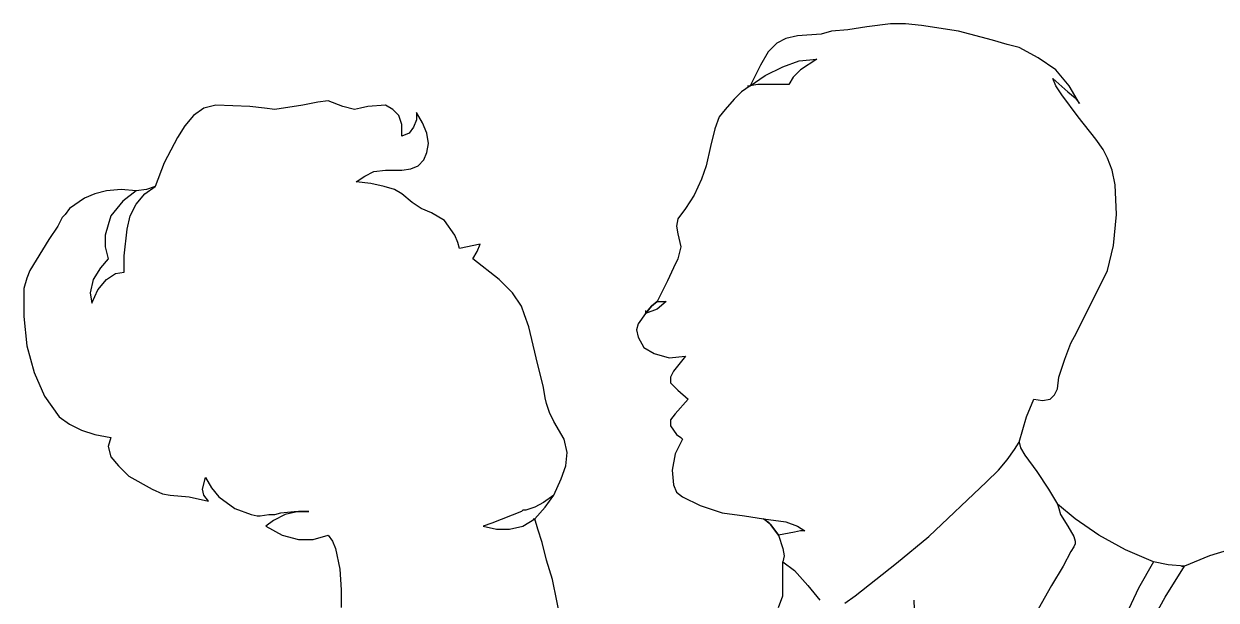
# Model space of a CAD drawing. Extents: x 0 to 10.6, y 0 to 13.5.
# Drawn here: x 2.23 to 6.35, y 11.47 to 13.46 of the extents above; entities that cross this region are included whole.
import ezdxf

# ---------------------------------------------------------------- set-up
doc = ezdxf.new("R2010")
doc.units = 0
doc.layers.add('CK_LEVEL_1', color=7, linetype='CONTINUOUS')

msp = doc.modelspace()

# ---------------------------------------------------------------- linework, layer by layer
at = {"layer": 'CK_LEVEL_1', "color": 2, "linetype": 'CONTINUOUS'}
for p, q in [((5.020601, 13.43419), (4.984885, 13.423985)), ((5.076726, 13.439292), (5.020601, 13.43419)), ((5.143055, 13.449497), (5.076726, 13.439292)), ((5.22469, 13.459701), (5.143055, 13.449496)), ((5.275713, 13.459701), (5.22469, 13.459701)), ((5.331837, 13.454599), (5.275713, 13.459702)), ((5.459393, 13.43419), (5.331837, 13.454598)), ((5.576745, 13.403577), (5.459393, 13.43419)), ((4.831818, 13.393372), (4.801205, 13.362759)), ((4.862432, 13.408679), (4.831818, 13.393372)), ((4.903249, 13.418883), (4.862432, 13.408679)), ((4.984885, 13.423986), (4.903249, 13.418883)), ((5.627767, 13.38827), (5.576745, 13.403578)), ((4.801205, 13.362759), (4.775694, 13.316838)), ((5.668585, 13.378066), (5.627767, 13.38827)), ((5.734914, 13.34235), (5.668585, 13.378066)), ((4.775694, 13.316839), (4.739978, 13.245407)), ((4.791, 13.281123), (4.852227, 13.311736)), ((4.791, 13.281123), (4.852227, 13.311736)), ((4.852227, 13.311736), (4.908352, 13.332145)), ((4.852227, 13.311736), (4.908352, 13.332145)), ((4.908352, 13.332145), (4.969579, 13.337248)), ((4.908352, 13.332145), (4.969579, 13.337248)), ((4.969579, 13.337248), (4.913454, 13.301532)), ((4.969579, 13.337248), (4.913454, 13.301532)), ((5.796141, 13.301532), (5.734914, 13.34235)), ((4.739978, 13.245407), (4.791, 13.281123)), ((4.739978, 13.245407), (4.791, 13.281123)), ((4.887943, 13.276021), (4.872636, 13.25051)), ((4.887943, 13.276021), (4.872636, 13.25051)), ((4.913454, 13.301532), (4.887943, 13.276021)), ((4.913454, 13.301532), (4.887943, 13.276021)), ((5.796141, 13.245407), (5.785936, 13.270919)), ((5.785936, 13.270919), (5.836959, 13.224998)), ((5.842061, 13.245407), (5.796141, 13.301532)), ((4.739978, 13.245407), (4.709364, 13.224998)), ((4.729773, 13.245407), (4.739978, 13.245407)), ((4.765489, 13.25051), (4.739978, 13.245407)), ((4.765489, 13.25051), (4.739978, 13.245407)), ((4.872636, 13.25051), (4.765489, 13.25051)), ((4.872636, 13.25051), (4.765489, 13.25051)), ((5.81655, 13.214794), (5.796141, 13.245407)), ((5.877777, 13.184181), (5.842061, 13.245407)), ((3.245022, 13.189283), (3.194, 13.179078)), ((3.280738, 13.194385), (3.245022, 13.189282)), ((3.33176, 13.173976), (3.280738, 13.194385)), ((4.683853, 13.199487), (4.65324, 13.163772)), ((4.709364, 13.224998), (4.683853, 13.199488)), ((5.872674, 13.13826), (5.81655, 13.214794)), ((5.836959, 13.224998), (5.86247, 13.20459)), ((5.86247, 13.204589), (5.877777, 13.184181)), ((2.816435, 13.143363), (2.785821, 13.107647)), ((2.85215, 13.168874), (2.816435, 13.143363)), ((2.892968, 13.179078), (2.85215, 13.168874)), ((3.01032, 13.173976), (2.892968, 13.179078)), ((3.061342, 13.168874), (3.01032, 13.173976)), ((3.097058, 13.163772), (3.061342, 13.168874)), ((3.194, 13.179078), (3.097058, 13.163772)), ((3.372578, 13.163772), (3.33176, 13.173976)), ((3.392987, 13.168874), (3.372578, 13.163772)), ((3.418498, 13.173976), (3.392987, 13.168874)), ((3.479725, 13.179078), (3.418498, 13.173976)), ((3.505237, 13.163772), (3.479725, 13.179078)), ((3.525645, 13.143363), (3.505237, 13.163772)), ((3.53585, 13.112749), (3.525645, 13.143363)), ((3.607281, 13.117851), (3.586872, 13.153567)), ((3.586872, 13.153567), (3.586872, 13.128057)), ((4.65324, 13.163772), (4.632831, 13.13826)), ((2.785821, 13.107647), (2.76031, 13.066829)), ((3.53585, 13.071931), (3.53585, 13.112749)), ((3.576668, 13.102545), (3.561361, 13.082136)), ((3.586872, 13.128056), (3.576668, 13.102545)), ((3.622588, 13.082136), (3.607281, 13.117851)), ((4.632831, 13.13826), (4.617524, 13.097443)), ((5.933901, 13.061727), (5.872674, 13.13826)), ((2.76031, 13.066829), (2.71439, 12.980091)), ((3.561361, 13.082136), (3.53585, 13.071931)), ((3.62769, 13.04642), (3.622588, 13.082136)), ((4.617524, 13.097443), (4.602217, 13.036216)), ((5.959413, 13.026011), (5.933901, 13.061728)), ((3.622588, 13.015807), (3.62769, 13.04642)), ((4.602217, 13.036216), (4.586911, 12.969887)), ((5.974719, 12.995398), (5.959413, 13.026011)), ((2.71439, 12.980091), (2.683776, 12.898455)), ((3.591975, 12.969887), (3.612383, 12.990295)), ((3.612383, 12.990296), (3.622588, 13.015807)), ((5.990026, 12.95458), (5.974719, 12.995399)), ((3.408294, 12.934171), (3.438907, 12.949478)), ((3.438907, 12.949478), (3.479725, 12.95458)), ((3.479725, 12.95458), (3.53585, 12.95458)), ((3.53585, 12.95458), (3.566463, 12.959682)), ((3.566463, 12.959682), (3.591975, 12.969888)), ((4.586911, 12.969887), (4.571604, 12.923965)), ((6.00023, 12.903557), (5.990026, 12.954579)), ((2.648061, 12.872944), (2.683776, 12.898455)), ((2.683776, 12.898455), (2.653163, 12.88825)), ((3.377681, 12.913762), (3.408294, 12.934171)), ((3.428703, 12.90866), (3.377681, 12.913762)), ((3.474623, 12.898455), (3.428703, 12.90866)), ((3.510339, 12.888251), (3.474623, 12.898456)), ((4.571604, 12.923966), (4.546093, 12.867843)), ((6.005333, 12.801513), (6.00023, 12.903557)), ((2.438869, 12.857637), (2.387847, 12.821922)), ((2.474585, 12.872944), (2.438869, 12.857636)), ((2.515403, 12.883149), (2.474585, 12.872944)), ((2.566425, 12.888251), (2.515403, 12.883149)), ((2.617447, 12.883149), (2.566425, 12.888251)), ((2.617447, 12.883149), (2.571527, 12.847433)), ((2.653163, 12.888251), (2.617447, 12.883149)), ((2.617447, 12.837228), (2.648061, 12.872944)), ((3.53585, 12.872944), (3.510339, 12.888251)), ((3.571566, 12.842331), (3.53585, 12.872944)), ((4.546093, 12.867842), (4.515479, 12.821921)), ((2.387847, 12.821922), (2.37254, 12.801514)), ((2.571527, 12.847433), (2.530709, 12.796412)), ((2.597038, 12.796411), (2.617447, 12.837228)), ((3.602179, 12.821922), (3.571566, 12.842331)), ((3.637895, 12.806615), (3.602179, 12.821922)), ((4.515479, 12.821922), (4.489968, 12.786206)), ((2.362335, 12.791308), (2.347029, 12.760695)), ((2.37254, 12.801513), (2.362335, 12.791307)), ((2.530709, 12.796411), (2.520505, 12.765797)), ((2.586834, 12.75049), (2.597038, 12.796412)), ((3.683815, 12.781104), (3.637895, 12.806615)), ((3.71953, 12.730081), (3.683815, 12.781103)), ((4.489968, 12.786206), (4.484866, 12.760695)), ((5.995128, 12.694366), (6.005333, 12.801514)), ((2.347029, 12.760695), (2.316415, 12.714775)), ((2.520505, 12.765797), (2.5103, 12.730081)), ((2.576629, 12.65865), (2.586834, 12.75049)), ((4.484866, 12.760695), (4.489968, 12.735185)), ((4.489968, 12.735184), (4.500173, 12.689263)), ((2.316415, 12.714775), (2.250086, 12.607628)), ((2.5103, 12.730081), (2.5103, 12.689263)), ((3.729735, 12.70457), (3.71953, 12.730081)), ((3.734837, 12.684161), (3.729735, 12.70457)), ((3.806268, 12.699468), (3.734837, 12.68416)), ((3.796064, 12.673957), (3.806268, 12.699468)), ((5.974719, 12.607628), (5.995128, 12.694366)), ((2.5103, 12.689264), (2.520505, 12.648446)), ((2.576629, 12.602526), (2.576629, 12.658649)), ((3.780757, 12.648446), (3.796064, 12.673957)), ((4.500173, 12.689264), (4.489968, 12.648446)), ((2.250086, 12.607628), (2.239882, 12.582117)), ((2.494994, 12.617832), (2.469482, 12.577014)), ((2.520505, 12.648446), (2.494994, 12.617832)), ((3.872598, 12.577014), (3.780757, 12.648446)), ((4.474662, 12.617832), (4.454253, 12.571912)), ((4.489968, 12.648446), (4.474662, 12.617832)), ((5.867572, 12.393334), (5.974719, 12.607629)), ((2.239882, 12.582117), (2.229677, 12.546401)), ((2.469482, 12.577014), (2.459278, 12.531094)), ((2.484789, 12.541299), (2.515403, 12.577014)), ((2.515403, 12.577014), (2.546016, 12.597423)), ((2.546016, 12.597423), (2.576629, 12.602526)), ((3.918518, 12.531094), (3.872598, 12.577014)), ((4.454253, 12.571912), (4.418537, 12.500481)), ((2.229677, 12.546401), (2.229677, 12.449458)), ((2.459278, 12.531094), (2.46438, 12.495378)), ((2.46438, 12.495379), (2.484789, 12.5413)), ((3.949131, 12.485174), (3.918518, 12.531095)), ((3.959336, 12.454561), (3.949131, 12.485174)), ((4.398128, 12.485174), (4.377719, 12.459663)), ((4.377719, 12.459663), (4.398128, 12.485174)), ((4.398128, 12.485174), (4.418537, 12.500482)), ((4.418537, 12.500481), (4.398128, 12.485173)), ((4.418537, 12.500481), (4.44915, 12.500481)), ((4.44915, 12.500481), (4.418537, 12.47497)), ((2.229677, 12.449458), (2.239882, 12.347414)), ((3.974642, 12.413743), (3.959336, 12.454561)), ((4.377719, 12.459663), (4.352208, 12.423947)), ((4.418537, 12.47497), (4.377719, 12.459662)), ((4.377719, 12.469867), (4.377719, 12.459662)), ((4.000153, 12.306596), (3.974642, 12.413743)), ((4.352208, 12.423947), (4.347106, 12.403539)), ((4.347106, 12.403538), (4.352208, 12.378027)), ((4.352208, 12.378027), (4.372617, 12.342311)), ((5.847163, 12.357618), (5.867572, 12.393334)), ((2.239882, 12.347414), (2.265393, 12.255573)), ((4.372617, 12.342311), (4.408332, 12.321902)), ((4.408332, 12.321902), (4.459355, 12.306596)), ((5.826754, 12.301494), (5.847163, 12.357617)), ((4.025665, 12.204551), (4.000153, 12.306596)), ((4.459355, 12.306596), (4.515479, 12.311698)), ((4.515479, 12.311698), (4.474662, 12.260676)), ((5.806345, 12.240267), (5.826754, 12.301494)), ((2.265393, 12.255573), (2.301109, 12.173939)), ((4.474662, 12.260676), (4.464457, 12.240268)), ((4.464457, 12.240267), (4.464457, 12.219858)), ((5.801243, 12.199449), (5.806345, 12.240267)), ((4.030767, 12.168835), (4.025665, 12.204551)), ((4.464457, 12.219858), (4.489968, 12.194347)), ((5.791039, 12.17904), (5.801243, 12.199449)), ((2.301109, 12.173938), (2.352131, 12.102506)), ((4.035869, 12.148426), (4.030767, 12.168835)), ((4.525684, 12.163733), (4.479764, 12.112711)), ((4.489968, 12.194347), (4.525684, 12.163733)), ((5.694096, 12.102506), (5.719607, 12.163733)), ((5.719607, 12.163733), (5.750221, 12.15863)), ((5.750221, 12.158631), (5.775732, 12.163733)), ((5.775732, 12.163733), (5.791039, 12.17904)), ((4.046074, 12.117813), (4.035869, 12.148426)), ((4.06138, 12.0872), (4.046074, 12.117813)), ((2.352131, 12.102506), (2.387847, 12.076995)), ((2.387847, 12.076995), (2.428664, 12.056586)), ((4.097096, 12.025973), (4.06138, 12.0872)), ((4.479764, 12.112711), (4.464457, 12.092302)), ((4.464457, 12.092302), (4.464457, 12.071894)), ((4.464457, 12.071893), (4.484866, 12.041279)), ((5.668585, 12.015768), (5.694096, 12.102506)), ((2.428664, 12.056586), (2.474585, 12.041279)), ((2.474585, 12.041279), (2.530709, 12.031075)), ((2.530709, 12.031075), (2.520505, 12.000462)), ((4.484866, 12.041279), (4.500173, 12.031075)), ((4.500173, 12.031075), (4.505275, 12.025972)), ((2.520505, 12.000462), (2.530709, 11.964746)), ((4.1073, 11.980053), (4.097096, 12.025973)), ((4.505275, 12.025973), (4.479764, 11.974951)), ((5.627767, 11.954541), (5.653278, 11.990257)), ((5.653278, 11.990257), (5.668585, 12.015768)), ((5.668585, 12.015768), (5.673687, 11.995359)), ((5.673687, 11.995359), (5.688994, 11.969849)), ((2.530709, 11.964746), (2.55622, 11.934133)), ((4.102198, 11.934132), (4.1073, 11.980053)), ((4.479764, 11.97495), (4.469559, 11.918826)), ((5.597154, 11.918826), (5.627767, 11.954541)), ((5.688994, 11.969848), (5.729812, 11.913724)), ((2.55622, 11.934132), (2.591936, 11.898417)), ((4.086892, 11.888212), (4.102198, 11.934133)), ((4.469559, 11.918826), (4.474662, 11.867804)), ((5.556336, 11.878008), (5.597154, 11.918826)), ((5.729812, 11.913724), (5.77063, 11.852497)), ((2.591936, 11.898417), (2.673572, 11.852497)), ((2.847048, 11.852497), (2.857252, 11.893315)), ((2.857252, 11.893315), (2.877661, 11.857599)), ((4.06138, 11.832088), (4.086892, 11.888212)), ((4.474662, 11.867803), (4.484866, 11.842292)), ((5.357349, 11.689225), (5.556336, 11.878008)), ((2.673572, 11.852497), (2.709288, 11.83719)), ((2.709288, 11.83719), (2.734799, 11.832088)), ((2.734799, 11.832088), (2.801128, 11.826985)), ((2.801128, 11.826985), (2.867457, 11.811679)), ((2.85215, 11.832088), (2.847048, 11.852497)), ((2.867457, 11.811679), (2.85215, 11.832088)), ((2.877661, 11.857599), (2.903173, 11.826985)), ((2.903173, 11.826985), (2.959297, 11.786168)), ((4.06138, 11.832088), (4.025665, 11.806578)), ((4.030767, 11.79127), (4.06138, 11.832088)), ((4.030767, 11.79127), (4.06138, 11.832088)), ((4.484866, 11.842292), (4.505275, 11.826984)), ((4.505275, 11.826985), (4.566502, 11.796372)), ((5.77063, 11.852497), (5.801243, 11.801475)), ((2.959297, 11.786168), (3.015422, 11.765759)), ((3.995051, 11.79127), (3.964438, 11.781065)), ((4.025665, 11.806577), (3.995051, 11.791269)), ((3.995051, 11.750452), (4.030767, 11.79127)), ((3.995051, 11.750452), (4.030767, 11.79127)), ((4.566502, 11.796372), (4.643035, 11.770862)), ((5.86247, 11.750452), (5.801243, 11.801474)), ((5.801243, 11.801474), (5.806345, 11.786167)), ((5.806345, 11.786168), (5.811448, 11.765759)), ((3.015422, 11.765759), (3.035831, 11.760656)), ((3.035831, 11.760656), (3.046035, 11.760656)), ((3.046035, 11.760656), (3.076649, 11.765759)), ((3.091955, 11.74535), (3.066444, 11.724941)), ((3.076649, 11.765759), (3.097058, 11.765759)), ((3.132773, 11.765759), (3.091955, 11.745351)), ((3.097058, 11.765759), (3.117466, 11.770862)), ((3.117466, 11.770861), (3.163387, 11.775963)), ((3.178693, 11.775963), (3.132773, 11.765759)), ((3.163387, 11.775963), (3.214409, 11.775963)), ((3.214409, 11.775963), (3.178693, 11.775963)), ((3.949131, 11.775963), (3.847086, 11.735145)), ((3.954233, 11.781065), (3.949131, 11.775963)), ((3.964438, 11.781065), (3.954233, 11.781065)), ((3.954233, 11.724941), (3.995051, 11.750452)), ((3.989949, 11.750452), (3.995051, 11.750452)), ((4.005256, 11.714736), (3.995051, 11.750452)), ((4.643035, 11.770861), (4.719569, 11.760655)), ((4.719569, 11.760656), (4.785898, 11.750452)), ((4.785898, 11.750452), (4.801205, 11.740247)), ((4.811409, 11.730043), (4.785898, 11.750452)), ((4.785898, 11.750452), (4.862432, 11.740247)), ((5.811448, 11.765759), (5.836959, 11.724941)), ((5.944106, 11.694327), (5.86247, 11.750452)), ((3.066444, 11.724941), (3.122569, 11.694327)), ((3.847086, 11.735145), (3.816473, 11.72494)), ((3.816473, 11.724941), (3.862393, 11.714736)), ((3.862393, 11.714736), (3.908313, 11.714736)), ((3.908313, 11.714736), (3.954233, 11.724941)), ((4.020562, 11.668816), (4.005256, 11.714736)), ((4.801205, 11.740247), (4.811409, 11.730042)), ((4.811409, 11.730043), (4.83692, 11.694327)), ((4.83692, 11.694327), (4.811409, 11.730043)), ((4.893045, 11.704532), (4.83692, 11.694326)), ((4.862432, 11.740247), (4.903249, 11.72494)), ((4.913454, 11.709634), (4.893045, 11.704532)), ((4.903249, 11.724941), (4.928761, 11.709634)), ((4.928761, 11.709634), (4.913454, 11.709634)), ((5.836959, 11.724941), (5.857368, 11.689225)), ((3.122569, 11.694327), (3.178693, 11.679021)), ((3.178693, 11.679021), (3.229716, 11.679021)), ((3.229716, 11.679021), (3.280738, 11.694327)), ((3.280738, 11.694327), (3.296045, 11.673919)), ((3.296045, 11.673918), (3.306249, 11.648407)), ((4.035869, 11.607589), (4.020562, 11.668816)), ((4.83692, 11.694327), (4.852227, 11.648407)), ((5.245099, 11.597385), (5.357349, 11.689225)), ((5.857368, 11.689225), (5.86247, 11.673918)), ((5.86247, 11.663714), (5.857368, 11.653509)), ((5.86247, 11.673918), (5.86247, 11.663713)), ((6.035946, 11.643305), (5.944106, 11.694326)), ((3.306249, 11.648407), (3.321556, 11.576976)), ((4.852227, 11.648407), (4.857329, 11.622896)), ((4.857329, 11.622896), (4.852227, 11.602488)), ((5.847163, 11.638203), (5.821652, 11.58718)), ((5.857368, 11.653509), (5.847163, 11.638203)), ((6.132889, 11.602487), (6.035946, 11.643305)), ((6.326774, 11.622896), (6.240036, 11.58718)), ((6.428818, 11.653509), (6.326774, 11.622896)), ((4.056278, 11.54126), (4.035869, 11.607589)), ((4.852227, 11.485136), (4.852227, 11.602487)), ((4.852227, 11.602487), (4.893045, 11.571874)), ((5.102237, 11.485136), (5.245099, 11.597385)), ((5.821652, 11.58718), (5.780834, 11.520851)), ((6.132889, 11.602487), (6.081866, 11.510647)), ((6.183911, 11.592283), (6.132889, 11.602488)), ((6.183911, 11.592283), (6.132889, 11.602488)), ((6.173706, 11.480033), (6.240036, 11.58718)), ((6.240036, 11.58718), (6.183911, 11.592283)), ((6.240036, 11.58718), (6.183911, 11.592283)), ((6.229831, 11.58718), (6.240036, 11.58718)), ((3.321556, 11.576976), (3.326658, 11.505545)), ((4.086892, 11.393295), (4.056278, 11.541261)), ((4.893045, 11.571874), (4.938965, 11.520851)), ((3.326658, 11.505545), (3.326658, 11.444318)), ((4.938965, 11.520851), (4.979783, 11.46983)), ((5.780834, 11.520851), (5.734914, 11.439215)), ((6.081866, 11.510647), (6.030844, 11.4035)), ((4.83692, 11.444318), (4.852227, 11.485136)), ((5.066521, 11.459624), (5.102237, 11.485136)), ((5.311428, 11.326966), (5.306326, 11.46983)), ((6.066559, 11.286148), (6.173706, 11.480033))]:
    msp.add_line(p, q, dxfattribs=at)

doc.saveas('drawing.dxf')
